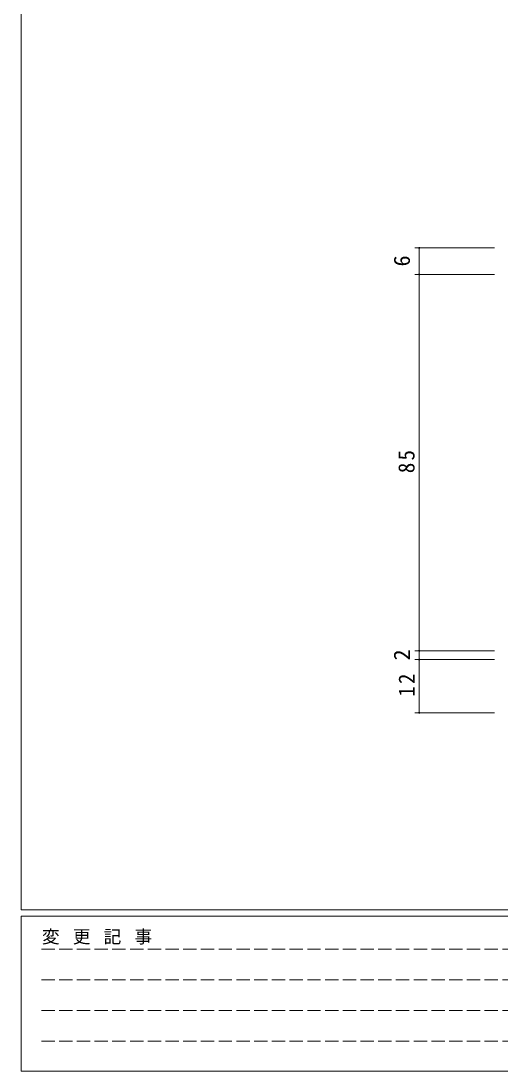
# Model space of a CAD drawing. Units: millimetres on the paper. Extents: x -420 to 373, y -297 to 267.
# Drawn here: x -417.7 to -309.4, y -297 to -59.8 of the extents above; entities that cross this region are included whole.
import ezdxf
from ezdxf.enums import TextEntityAlignment as Align

# ---------------------------------------------------------------- set-up
doc = ezdxf.new("R2010")
doc.units = ezdxf.units.MM
doc.linetypes.add('DASHED3', pattern=[4, 3, -1])
doc.layers.add('0-1_YKK_ZWAK', color=7, linetype='Continuous', lineweight=9)
doc.layers.add('0-4_YKK_D', color=6, linetype='Continuous', lineweight=9)
doc.styles.add('ＭＳ ゴシック', font='')
doc.styles.get('ＭＳ ゴシック').set_extended_font_data('MS Gothic')

msp = doc.modelspace()

# ---------------------------------------------------------------- linework, layer by layer
at = {"layer": '0-1_YKK_ZWAK'}
for p, q in [((-417.7, -260.6), (-417.7, 264.4)), ((352.3, -260.6), (-417.7, -260.6)), ((-417.7, -297), (-417.7, -262)), ((314.5, -262), (-417.7, -262)), ((-417.7, -297), (314.5, -297))]:
    msp.add_line(p, q, dxfattribs=at)
at = {"layer": '0-1_YKK_ZWAK', "linetype": 'DASHED3'}
for p, q in [((-413.101, -269.512), (-164.909, -269.512)), ((-413.101, -276.441), (-164.909, -276.441)), ((-413.101, -283.37), (-164.909, -283.37)), ((-413.101, -290.298), (-164.909, -290.298))]:
    msp.add_line(p, q, dxfattribs=at)
at = {"layer": '0-4_YKK_D'}
for p, q in [((-310.858, -111.058), (-328.858, -111.058)), ((-327.858, -117.058), (-327.858, -111.058)), ((-310.858, -117.058), (-328.858, -117.058)), ((-310.866, -117.058), (-328.858, -117.058)), ((-327.858, -117.058), (-327.858, -202.058)), ((-310.866, -202.058), (-328.858, -202.058)), ((-310.866, -202.058), (-328.858, -202.058)), ((-327.858, -202.058), (-327.858, -204.058)), ((-310.866, -204.058), (-328.858, -204.058)), ((-310.866, -204.058), (-328.858, -204.058)), ((-327.858, -204.058), (-327.858, -216.058)), ((-310.866, -216.058), (-328.858, -216.058))]:
    msp.add_line(p, q, dxfattribs=at)
for centre, start, end in [((-327.858, -111.058), 90, 270), ((-327.858, -111.058), 270, 90), ((-327.858, -117.058), 90, 270), ((-327.858, -117.058), 90, 270), ((-327.858, -117.058), 270, 90), ((-327.858, -117.058), 270, 90), ((-327.858, -202.058), 90, 270), ((-327.858, -202.058), 90, 270), ((-327.858, -204.058), 90, 270), ((-327.858, -204.058), 90, 270), ((-327.858, -202.058), 270, 90), ((-327.858, -202.058), 270, 90), ((-327.858, -204.058), 270, 90), ((-327.858, -204.058), 270, 90), ((-327.858, -216.058), 90, 270), ((-327.858, -216.058), 270, 90)]:
    msp.add_arc(centre, 0.106, start, end, dxfattribs=at)

# ---------------------------------------------------------------- texts
at = {"layer": '0-1_YKK_ZWAK', "insert": (-412.986, -268.447), "char_height": 2.933, "attachment_point": 7, "style": 'ＭＳ ゴシック'}
msp.add_mtext('\\T1.16;変\\~更\\~記\\~事', dxfattribs=at)
at = {"layer": '0-4_YKK_D', "color": 3, "style": 'ＭＳ ゴシック'}
for s, p in [('6', (-328.858, -115.258)), ('2', (-328.858, -204.258))]:
    msp.add_text(s, height=3.666, rotation=90, dxfattribs=at).set_placement(p, align=Align.BOTTOM_LEFT)
at = {"layer": '0-4_YKK_D', "color": 3, "char_height": 3.666, "attachment_point": 7, "rotation": 90, "style": 'ＭＳ ゴシック'}
for s, insert in [('\\T1.21;\\W0.95;85', (-328.858, -161.958)), ('\\T1.21;\\W0.95;12', (-328.858, -212.458))]:
    msp.add_mtext(s, dxfattribs=dict(at, insert=insert))

doc.saveas('drawing.dxf')
